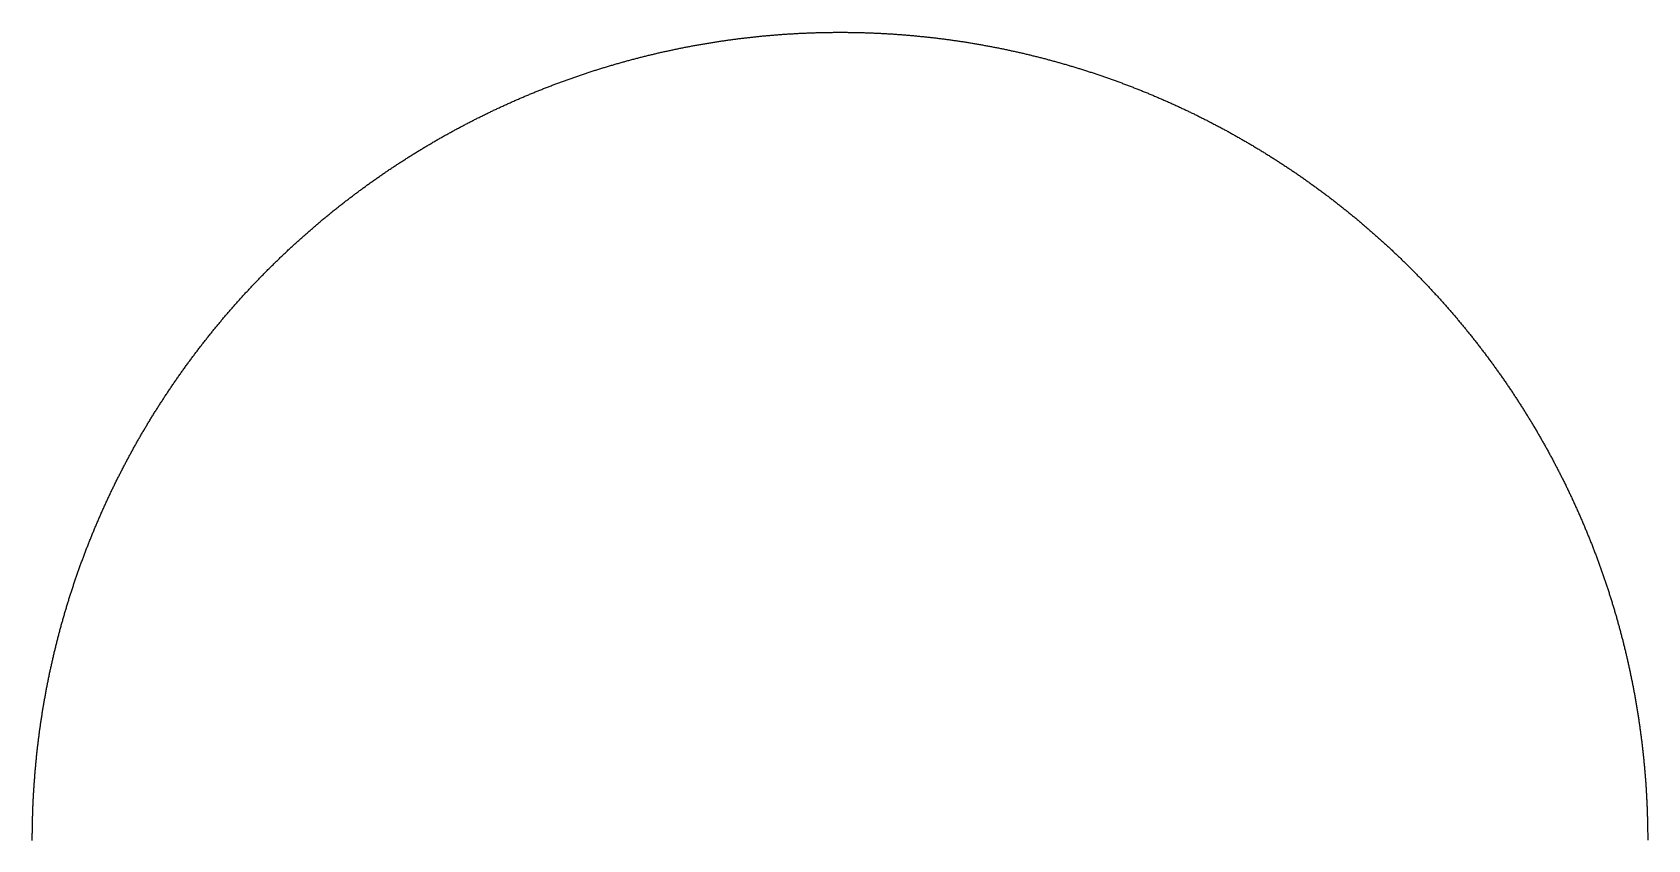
# Model space of a CAD drawing. Extents: x -750 to 0, y -200 to 200.
# Drawn here: x -692 to -612, y -112.4 to -72.4 of the extents above; entities that cross this region are included whole.
import ezdxf

# ---------------------------------------------------------------- set-up
doc = ezdxf.new("R2010")
doc.units = 0
doc.layers.get('0').update_dxf_attribs({"linetype": 'continuous'})

# ---------------------------------------------------------------- blocks, each defined once
blk = doc.blocks.new('FUSION_CS001')
at = {"color": 0}
blk.add_lwpolyline([(-692, -112.396), (-692, -112.346), (-692, -112.296), (-692, -112.246), (-692, -112.196), (-692, -112.146), (-691.999, -112.096), (-691.999, -112.046), (-691.998, -111.996), (-691.998, -111.946), (-691.997, -111.896), (-691.997, -111.846), (-691.996, -111.796), (-691.995, -111.746), (-691.995, -111.696), (-691.994, -111.646), (-691.993, -111.596), (-691.992, -111.546), (-691.991, -111.496), (-691.99, -111.446), (-691.989, -111.396), (-691.987, -111.346), (-691.986, -111.297), (-691.985, -111.247), (-691.983, -111.197), (-691.982, -111.147), (-691.98, -111.097), (-691.979, -111.047), (-691.977, -110.997), (-691.975, -110.947), (-691.974, -110.897), (-691.972, -110.847), (-691.97, -110.797), (-691.968, -110.747), (-691.966, -110.697), (-691.964, -110.647), (-691.962, -110.597), (-691.959, -110.547), (-691.957, -110.497), (-691.955, -110.447), (-691.952, -110.397), (-691.95, -110.347), (-691.947, -110.297), (-691.945, -110.247), (-691.942, -110.197), (-691.939, -110.148), (-691.937, -110.098), (-691.934, -110.048), (-691.931, -109.998), (-691.928, -109.948), (-691.925, -109.898), (-691.922, -109.848), (-691.919, -109.798), (-691.915, -109.748), (-691.912, -109.698), (-691.909, -109.648), (-691.905, -109.599), (-691.902, -109.549), (-691.898, -109.499), (-691.895, -109.449), (-691.891, -109.399), (-691.887, -109.349), (-691.883, -109.299), (-691.88, -109.25), (-691.876, -109.2), (-691.872, -109.15), (-691.868, -109.1), (-691.864, -109.05), (-691.859, -109), (-691.855, -108.95), (-691.851, -108.901), (-691.847, -108.851), (-691.842, -108.801), (-691.838, -108.751), (-691.833, -108.701), (-691.829, -108.652), (-691.824, -108.602), (-691.819, -108.552), (-691.814, -108.502), (-691.81, -108.453), (-691.805, -108.403), (-691.8, -108.353), (-691.795, -108.303), (-691.79, -108.254), (-691.785, -108.204), (-691.779, -108.154), (-691.774, -108.104), (-691.769, -108.055), (-691.763, -108.005), (-691.758, -107.955), (-691.752, -107.906), (-691.747, -107.856), (-691.741, -107.806), (-691.735, -107.757), (-691.73, -107.707), (-691.724, -107.657), (-691.718, -107.608), (-691.712, -107.558), (-691.706, -107.508), (-691.7, -107.459), (-691.694, -107.409), (-691.687, -107.359), (-691.681, -107.31), (-691.675, -107.26), (-691.668, -107.211), (-691.662, -107.161), (-691.655, -107.111), (-691.649, -107.062), (-691.642, -107.012), (-691.636, -106.963), (-691.629, -106.913), (-691.622, -106.864), (-691.615, -106.814), (-691.608, -106.765), (-691.601, -106.715), (-691.594, -106.666), (-691.587, -106.616), (-691.58, -106.567), (-691.572, -106.517), (-691.565, -106.468), (-691.558, -106.418), (-691.55, -106.369), (-691.543, -106.319), (-691.535, -106.27), (-691.528, -106.221), (-691.52, -106.171), (-691.512, -106.122), (-691.504, -106.072), (-691.496, -106.023), (-691.488, -105.974), (-691.48, -105.924), (-691.472, -105.875), (-691.464, -105.826), (-691.456, -105.776), (-691.448, -105.727), (-691.44, -105.678), (-691.431, -105.628), (-691.423, -105.579), (-691.414, -105.53), (-691.406, -105.481), (-691.397, -105.431), (-691.388, -105.382), (-691.38, -105.333), (-691.371, -105.284), (-691.362, -105.234), (-691.353, -105.185), (-691.344, -105.136), (-691.335, -105.087), (-691.326, -105.038), (-691.317, -104.989), (-691.307, -104.939), (-691.298, -104.89), (-691.289, -104.841), (-691.279, -104.792), (-691.27, -104.743), (-691.26, -104.694), (-691.251, -104.645), (-691.241, -104.596), (-691.231, -104.547), (-691.222, -104.498), (-691.212, -104.449), (-691.202, -104.4), (-691.192, -104.351), (-691.182, -104.302), (-691.172, -104.253), (-691.162, -104.204), (-691.151, -104.155), (-691.141, -104.106), (-691.131, -104.057), (-691.12, -104.008), (-691.11, -103.959), (-691.099, -103.91), (-691.089, -103.861), (-691.078, -103.813), (-691.067, -103.764), (-691.057, -103.715), (-691.046, -103.666), (-691.035, -103.617), (-691.024, -103.569), (-691.013, -103.52), (-691.002, -103.471), (-690.991, -103.422), (-690.98, -103.374), (-690.968, -103.325), (-690.957, -103.276), (-690.946, -103.227), (-690.934, -103.179), (-690.923, -103.13), (-690.911, -103.081), (-690.9, -103.033), (-690.888, -102.984), (-690.876, -102.936), (-690.864, -102.887), (-690.853, -102.838), (-690.841, -102.79), (-690.829, -102.741), (-690.817, -102.693), (-690.804, -102.644), (-690.792, -102.596), (-690.78, -102.547), (-690.768, -102.499), (-690.755, -102.45), (-690.743, -102.402), (-690.731, -102.354), (-690.718, -102.305), (-690.705, -102.257), (-690.693, -102.208), (-690.68, -102.16), (-690.667, -102.112), (-690.655, -102.063), (-690.642, -102.015), (-690.629, -101.967), (-690.616, -101.918), (-690.603, -101.87), (-690.589, -101.822), (-690.576, -101.774), (-690.563, -101.725), (-690.55, -101.677), (-690.536, -101.629), (-690.523, -101.581), (-690.509, -101.533), (-690.496, -101.485), (-690.482, -101.437), (-690.469, -101.388), (-690.455, -101.34), (-690.441, -101.292), (-690.427, -101.244), (-690.413, -101.196), (-690.399, -101.148), (-690.385, -101.1), (-690.371, -101.052), (-690.357, -101.004), (-690.343, -100.956), (-690.329, -100.908), (-690.314, -100.861), (-690.3, -100.813), (-690.285, -100.765), (-690.271, -100.717), (-690.256, -100.669), (-690.242, -100.621), (-690.227, -100.574), (-690.212, -100.526), (-690.197, -100.478), (-690.183, -100.43), (-690.168, -100.383), (-690.153, -100.335), (-690.138, -100.287), (-690.122, -100.24), (-690.107, -100.192), (-690.092, -100.144), (-690.077, -100.097), (-690.061, -100.049), (-690.046, -100.001), (-690.031, -99.954), (-690.015, -99.906), (-689.999, -99.859), (-689.984, -99.811), (-689.968, -99.764), (-689.952, -99.717), (-689.936, -99.669), (-689.921, -99.622), (-689.905, -99.574), (-689.889, -99.527), (-689.873, -99.48), (-689.856, -99.432), (-689.84, -99.385), (-689.824, -99.338), (-689.808, -99.29), (-689.791, -99.243), (-689.775, -99.196), (-689.759, -99.149), (-689.742, -99.101), (-689.725, -99.054), (-689.709, -99.007), (-689.692, -98.96), (-689.675, -98.913), (-689.658, -98.866), (-689.642, -98.819), (-689.625, -98.772), (-689.608, -98.725), (-689.591, -98.678), (-689.573, -98.631), (-689.556, -98.584), (-689.539, -98.537), (-689.522, -98.49), (-689.504, -98.443), (-689.487, -98.396), (-689.469, -98.349), (-689.452, -98.303), (-689.434, -98.256), (-689.417, -98.209), (-689.399, -98.162), (-689.381, -98.115), (-689.363, -98.069), (-689.346, -98.022), (-689.328, -97.975), (-689.31, -97.929), (-689.292, -97.882), (-689.273, -97.835), (-689.255, -97.789), (-689.237, -97.742), (-689.219, -97.696), (-689.2, -97.649), (-689.182, -97.603), (-689.164, -97.556), (-689.145, -97.51), (-689.126, -97.463), (-689.108, -97.417), (-689.089, -97.371), (-689.07, -97.324), (-689.052, -97.278), (-689.033, -97.232), (-689.014, -97.185), (-688.995, -97.139), (-688.976, -97.093), (-688.957, -97.047), (-688.937, -97.001), (-688.918, -96.954), (-688.899, -96.908), (-688.88, -96.862), (-688.86, -96.816), (-688.841, -96.77), (-688.821, -96.724), (-688.802, -96.678), (-688.782, -96.632), (-688.762, -96.586), (-688.743, -96.54), (-688.723, -96.494), (-688.703, -96.448), (-688.683, -96.402), (-688.663, -96.357), (-688.643, -96.311), (-688.623, -96.265), (-688.603, -96.219), (-688.583, -96.173), (-688.562, -96.128), (-688.542, -96.082), (-688.522, -96.036), (-688.501, -95.991), (-688.481, -95.945), (-688.46, -95.9), (-688.44, -95.854), (-688.419, -95.808), (-688.398, -95.763), (-688.378, -95.717), (-688.357, -95.672), (-688.336, -95.627), (-688.315, -95.581), (-688.294, -95.536), (-688.273, -95.49), (-688.252, -95.445), (-688.231, -95.4), (-688.21, -95.354), (-688.188, -95.309), (-688.167, -95.264), (-688.146, -95.219), (-688.124, -95.174), (-688.103, -95.129), (-688.081, -95.083), (-688.059, -95.038), (-688.038, -94.993), (-688.016, -94.948), (-687.994, -94.903), (-687.972, -94.858), (-687.95, -94.813), (-687.929, -94.768), (-687.907, -94.723), (-687.884, -94.679), (-687.862, -94.634), (-687.84, -94.589), (-687.818, -94.544), (-687.796, -94.499), (-687.773, -94.455), (-687.751, -94.41), (-687.728, -94.365), (-687.706, -94.321), (-687.683, -94.276), (-687.661, -94.231), (-687.638, -94.187), (-687.615, -94.142), (-687.593, -94.098), (-687.57, -94.053), (-687.547, -94.009), (-687.524, -93.964), (-687.501, -93.92), (-687.478, -93.876), (-687.455, -93.831), (-687.432, -93.787), (-687.408, -93.743), (-687.385, -93.699), (-687.362, -93.654), (-687.338, -93.61), (-687.315, -93.566), (-687.291, -93.522), (-687.268, -93.478), (-687.244, -93.434), (-687.22, -93.39), (-687.197, -93.346), (-687.173, -93.302), (-687.149, -93.258), (-687.125, -93.214), (-687.101, -93.17), (-687.077, -93.126), (-687.053, -93.082), (-687.029, -93.038), (-687.005, -92.995), (-686.981, -92.951), (-686.956, -92.907), (-686.932, -92.864), (-686.908, -92.82), (-686.883, -92.776), (-686.859, -92.733), (-686.834, -92.689), (-686.81, -92.646), (-686.785, -92.602), (-686.76, -92.559), (-686.735, -92.515), (-686.711, -92.472), (-686.686, -92.428), (-686.661, -92.385), (-686.636, -92.342), (-686.611, -92.298), (-686.586, -92.255), (-686.561, -92.212), (-686.535, -92.169), (-686.51, -92.126), (-686.485, -92.083), (-686.459, -92.039), (-686.434, -91.996), (-686.409, -91.953), (-686.383, -91.91), (-686.357, -91.867), (-686.332, -91.824), (-686.306, -91.782), (-686.28, -91.739), (-686.255, -91.696), (-686.229, -91.653), (-686.203, -91.61), (-686.177, -91.568), (-686.151, -91.525), (-686.125, -91.482), (-686.099, -91.44), (-686.073, -91.397), (-686.046, -91.354), (-686.02, -91.312), (-685.994, -91.269), (-685.967, -91.227), (-685.941, -91.184), (-685.914, -91.142), (-685.888, -91.1), (-685.861, -91.057), (-685.835, -91.015), (-685.808, -90.973), (-685.781, -90.93), (-685.754, -90.888), (-685.728, -90.846), (-685.701, -90.804), (-685.674, -90.762), (-685.647, -90.72), (-685.62, -90.678), (-685.593, -90.636), (-685.565, -90.594), (-685.538, -90.552), (-685.511, -90.51), (-685.484, -90.468), (-685.456, -90.426), (-685.429, -90.384), (-685.401, -90.343), (-685.374, -90.301), (-685.346, -90.259), (-685.318, -90.217), (-685.291, -90.176), (-685.263, -90.134), (-685.235, -90.093), (-685.207, -90.051), (-685.179, -90.01), (-685.152, -89.968), (-685.124, -89.927), (-685.095, -89.885), (-685.067, -89.844), (-685.039, -89.803), (-685.011, -89.761), (-684.983, -89.72), (-684.954, -89.679), (-684.926, -89.638), (-684.898, -89.597), (-684.869, -89.556), (-684.841, -89.515), (-684.812, -89.473), (-684.783, -89.432), (-684.755, -89.392), (-684.726, -89.351), (-684.697, -89.31), (-684.668, -89.269), (-684.64, -89.228), (-684.611, -89.187), (-684.582, -89.147), (-684.553, -89.106), (-684.524, -89.065), (-684.494, -89.024), (-684.465, -88.984), (-684.436, -88.943), (-684.407, -88.903), (-684.377, -88.862), (-684.348, -88.822), (-684.319, -88.781), (-684.289, -88.741), (-684.26, -88.701), (-684.23, -88.66), (-684.2, -88.62), (-684.171, -88.58), (-684.141, -88.54), (-684.111, -88.5), (-684.081, -88.459), (-684.051, -88.419), (-684.021, -88.379), (-683.991, -88.339), (-683.961, -88.299), (-683.931, -88.259), (-683.901, -88.22), (-683.871, -88.18), (-683.841, -88.14), (-683.81, -88.1), (-683.78, -88.06), (-683.75, -88.021), (-683.719, -87.981), (-683.689, -87.941), (-683.658, -87.902), (-683.628, -87.862), (-683.597, -87.823), (-683.566, -87.783), (-683.536, -87.744), (-683.505, -87.704), (-683.474, -87.665), (-683.443, -87.626), (-683.412, -87.586), (-683.381, -87.547), (-683.35, -87.508), (-683.319, -87.469), (-683.288, -87.43), (-683.257, -87.391), (-683.226, -87.351), (-683.194, -87.312), (-683.163, -87.273), (-683.132, -87.235), (-683.1, -87.196), (-683.069, -87.157), (-683.037, -87.118), (-683.006, -87.079), (-682.974, -87.04), (-682.942, -87.002), (-682.911, -86.963), (-682.879, -86.924), (-682.847, -86.886), (-682.815, -86.847), (-682.783, -86.809), (-682.751, -86.77), (-682.719, -86.732), (-682.687, -86.694), (-682.655, -86.655), (-682.623, -86.617), (-682.591, -86.579), (-682.559, -86.541), (-682.526, -86.502), (-682.494, -86.464), (-682.462, -86.426), (-682.429, -86.388), (-682.397, -86.35), (-682.364, -86.312), (-682.332, -86.274), (-682.299, -86.236), (-682.266, -86.198), (-682.234, -86.161), (-682.201, -86.123), (-682.168, -86.085), (-682.135, -86.047), (-682.102, -86.01), (-682.069, -85.972), (-682.036, -85.935), (-682.003, -85.897), (-681.97, -85.86), (-681.937, -85.822), (-681.904, -85.785), (-681.871, -85.747), (-681.837, -85.71), (-681.804, -85.673), (-681.771, -85.635), (-681.737, -85.598), (-681.704, -85.561), (-681.67, -85.524), (-681.637, -85.487), (-681.603, -85.45), (-681.57, -85.413), (-681.536, -85.376), (-681.502, -85.339), (-681.468, -85.302), (-681.434, -85.265), (-681.401, -85.229), (-681.367, -85.192), (-681.333, -85.155), (-681.299, -85.119), (-681.265, -85.082), (-681.23, -85.045), (-681.196, -85.009), (-681.162, -84.972), (-681.128, -84.936), (-681.094, -84.9), (-681.059, -84.863), (-681.025, -84.827), (-680.99, -84.791), (-680.956, -84.755), (-680.921, -84.718), (-680.887, -84.682), (-680.852, -84.646), (-680.818, -84.61), (-680.783, -84.574), (-680.748, -84.538), (-680.713, -84.502), (-680.679, -84.466), (-680.644, -84.431), (-680.609, -84.395), (-680.574, -84.359), (-680.539, -84.323), (-680.504, -84.288), (-680.469, -84.252), (-680.433, -84.216), (-680.398, -84.181), (-680.363, -84.145), (-680.328, -84.11), (-680.292, -84.075), (-680.257, -84.039), (-680.222, -84.004), (-680.186, -83.969), (-680.151, -83.934), (-680.115, -83.898), (-680.08, -83.863), (-680.044, -83.828), (-680.008, -83.793), (-679.973, -83.758), (-679.937, -83.723), (-679.901, -83.688), (-679.865, -83.653), (-679.829, -83.619), (-679.793, -83.584), (-679.757, -83.549), (-679.721, -83.515), (-679.685, -83.48), (-679.649, -83.445), (-679.613, -83.411), (-679.577, -83.376), (-679.541, -83.342), (-679.504, -83.307), (-679.468, -83.273), (-679.432, -83.239), (-679.395, -83.204), (-679.359, -83.17), (-679.322, -83.136), (-679.286, -83.102), (-679.249, -83.068), (-679.212, -83.034), (-679.176, -83), (-679.139, -82.966), (-679.102, -82.932), (-679.066, -82.898), (-679.029, -82.864), (-678.992, -82.831), (-678.955, -82.797), (-678.918, -82.763), (-678.881, -82.73), (-678.844, -82.696), (-678.807, -82.662), (-678.77, -82.629), (-678.732, -82.596), (-678.695, -82.562), (-678.658, -82.529), (-678.621, -82.495), (-678.583, -82.462), (-678.546, -82.429), (-678.509, -82.396), (-678.471, -82.363), (-678.434, -82.33), (-678.396, -82.297), (-678.358, -82.264), (-678.321, -82.231), (-678.283, -82.198), (-678.245, -82.165), (-678.208, -82.132), (-678.17, -82.1), (-678.132, -82.067), (-678.094, -82.034), (-678.056, -82.002), (-678.018, -81.969), (-677.98, -81.937), (-677.942, -81.904), (-677.904, -81.872), (-677.866, -81.839), (-677.828, -81.807), (-677.79, -81.775), (-677.751, -81.743), (-677.713, -81.71), (-677.675, -81.678), (-677.637, -81.646), (-677.598, -81.614), (-677.56, -81.582), (-677.521, -81.55), (-677.483, -81.518), (-677.444, -81.487), (-677.406, -81.455), (-677.367, -81.423), (-677.328, -81.391), (-677.289, -81.36), (-677.251, -81.328), (-677.212, -81.297), (-677.173, -81.265), (-677.134, -81.234), (-677.095, -81.202), (-677.056, -81.171), (-677.017, -81.14), (-676.978, -81.108), (-676.939, -81.077), (-676.9, -81.046), (-676.861, -81.015), (-676.822, -80.984), (-676.783, -80.953), (-676.743, -80.922), (-676.704, -80.891), (-676.665, -80.86), (-676.625, -80.829), (-676.586, -80.799), (-676.546, -80.768), (-676.507, -80.737), (-676.467, -80.707), (-676.428, -80.676), (-676.388, -80.646), (-676.349, -80.615), (-676.309, -80.585), (-676.269, -80.554), (-676.229, -80.524), (-676.19, -80.494), (-676.15, -80.464), (-676.11, -80.433), (-676.07, -80.403), (-676.03, -80.373), (-675.99, -80.343), (-675.95, -80.313), (-675.91, -80.283), (-675.87, -80.254), (-675.83, -80.224), (-675.789, -80.194), (-675.749, -80.164), (-675.709, -80.135), (-675.669, -80.105), (-675.628, -80.075), (-675.588, -80.046), (-675.548, -80.016), (-675.507, -79.987), (-675.467, -79.958), (-675.426, -79.928), (-675.386, -79.899), (-675.345, -79.87), (-675.304, -79.841), (-675.264, -79.812), (-675.223, -79.783), (-675.182, -79.754), (-675.142, -79.725), (-675.101, -79.696), (-675.06, -79.667), (-675.019, -79.638), (-674.978, -79.609), (-674.937, -79.581), (-674.896, -79.552), (-674.855, -79.523), (-674.814, -79.495), (-674.773, -79.466), (-674.732, -79.438), (-674.691, -79.41), (-674.65, -79.381), (-674.608, -79.353), (-674.567, -79.325), (-674.526, -79.296), (-674.484, -79.268), (-674.443, -79.24), (-674.402, -79.212), (-674.36, -79.184), (-674.319, -79.156), (-674.277, -79.128), (-674.236, -79.101), (-674.194, -79.073), (-674.153, -79.045), (-674.111, -79.017), (-674.069, -78.99), (-674.027, -78.962), (-673.986, -78.935), (-673.944, -78.907), (-673.902, -78.88), (-673.86, -78.853), (-673.818, -78.825), (-673.776, -78.798), (-673.734, -78.771), (-673.692, -78.744), (-673.65, -78.717), (-673.608, -78.69), (-673.566, -78.663), (-673.524, -78.636), (-673.482, -78.609), (-673.44, -78.582), (-673.398, -78.555), (-673.355, -78.528), (-673.313, -78.502), (-673.271, -78.475), (-673.228, -78.449), (-673.186, -78.422), (-673.144, -78.396), (-673.101, -78.369), (-673.059, -78.343), (-673.016, -78.317), (-672.974, -78.29), (-672.931, -78.264), (-672.888, -78.238), (-672.846, -78.212), (-672.803, -78.186), (-672.76, -78.16), (-672.717, -78.134), (-672.675, -78.108), (-672.632, -78.082), (-672.589, -78.057), (-672.546, -78.031), (-672.503, -78.005), (-672.46, -77.98), (-672.417, -77.954), (-672.374, -77.929), (-672.331, -77.903), (-672.288, -77.878), (-672.245, -77.852), (-672.202, -77.827), (-672.159, -77.802), (-672.116, -77.777), (-672.072, -77.752), (-672.029, -77.727), (-671.986, -77.702), (-671.942, -77.677), (-671.899, -77.652), (-671.856, -77.627), (-671.812, -77.602), (-671.769, -77.577), (-671.725, -77.553), (-671.682, -77.528), (-671.638, -77.503), (-671.595, -77.479), (-671.551, -77.454), (-671.507, -77.43), (-671.464, -77.406), (-671.42, -77.381), (-671.376, -77.357), (-671.333, -77.333), (-671.289, -77.309), (-671.245, -77.285), (-671.201, -77.261), (-671.157, -77.237), (-671.113, -77.213), (-671.069, -77.189), (-671.025, -77.165), (-670.981, -77.141), (-670.937, -77.118), (-670.893, -77.094), (-670.849, -77.07), (-670.805, -77.047), (-670.761, -77.023), (-670.717, -77), (-670.673, -76.977), (-670.628, -76.953), (-670.584, -76.93), (-670.54, -76.907), (-670.496, -76.884), (-670.451, -76.861), (-670.407, -76.838), (-670.362, -76.815), (-670.318, -76.792), (-670.274, -76.769), (-670.229, -76.746), (-670.184, -76.723), (-670.14, -76.701), (-670.095, -76.678), (-670.051, -76.655), (-670.006, -76.633), (-669.961, -76.61), (-669.917, -76.588), (-669.872, -76.565), (-669.827, -76.543), (-669.783, -76.521), (-669.738, -76.499), (-669.693, -76.477), (-669.648, -76.454), (-669.603, -76.432), (-669.558, -76.41), (-669.513, -76.389), (-669.468, -76.367), (-669.423, -76.345), (-669.378, -76.323), (-669.333, -76.301), (-669.288, -76.28), (-669.243, -76.258), (-669.198, -76.237), (-669.153, -76.215), (-669.108, -76.194), (-669.062, -76.172), (-669.017, -76.151), (-668.972, -76.13), (-668.927, -76.109), (-668.881, -76.088), (-668.836, -76.067), (-668.791, -76.045), (-668.745, -76.025), (-668.7, -76.004), (-668.654, -75.983), (-668.609, -75.962), (-668.563, -75.941), (-668.518, -75.921), (-668.472, -75.9), (-668.427, -75.879), (-668.381, -75.859), (-668.336, -75.838), (-668.29, -75.818), (-668.244, -75.798), (-668.198, -75.777), (-668.153, -75.757), (-668.107, -75.737), (-668.061, -75.717), (-668.015, -75.697), (-667.97, -75.677), (-667.924, -75.657), (-667.878, -75.637), (-667.832, -75.617), (-667.786, -75.598), (-667.74, -75.578), (-667.694, -75.558), (-667.648, -75.539), (-667.602, -75.519), (-667.556, -75.5), (-667.51, -75.48), (-667.464, -75.461), (-667.418, -75.442), (-667.372, -75.422), (-667.325, -75.403), (-667.279, -75.384), (-667.233, -75.365), (-667.187, -75.346), (-667.14, -75.327), (-667.094, -75.308), (-667.048, -75.289), (-667.001, -75.27), (-666.955, -75.252), (-666.909, -75.233), (-666.862, -75.214), (-666.816, -75.196), (-666.769, -75.177), (-666.723, -75.159), (-666.676, -75.141), (-666.63, -75.122), (-666.583, -75.104), (-666.537, -75.086), (-666.49, -75.068), (-666.444, -75.05), (-666.397, -75.032), (-666.35, -75.014), (-666.304, -74.996), (-666.257, -74.978), (-666.21, -74.96), (-666.163, -74.942), (-666.117, -74.925), (-666.07, -74.907), (-666.023, -74.889), (-665.976, -74.872), (-665.929, -74.855), (-665.882, -74.837), (-665.836, -74.82), (-665.789, -74.803), (-665.742, -74.785), (-665.695, -74.768), (-665.648, -74.751), (-665.601, -74.734), (-665.554, -74.717), (-665.507, -74.7), (-665.46, -74.683), (-665.412, -74.667), (-665.365, -74.65), (-665.318, -74.633), (-665.271, -74.616), (-665.224, -74.6), (-665.177, -74.583), (-665.129, -74.567), (-665.082, -74.551), (-665.035, -74.534), (-664.988, -74.518), (-664.94, -74.502), (-664.893, -74.486), (-664.846, -74.47), (-664.798, -74.454), (-664.751, -74.438), (-664.704, -74.422), (-664.656, -74.406), (-664.609, -74.39), (-664.561, -74.374), (-664.514, -74.359), (-664.466, -74.343), (-664.419, -74.327), (-664.371, -74.312), (-664.324, -74.297), (-664.276, -74.281), (-664.229, -74.266), (-664.181, -74.251), (-664.133, -74.235), (-664.086, -74.22), (-664.038, -74.205), (-663.99, -74.19), (-663.943, -74.175), (-663.895, -74.16), (-663.847, -74.145), (-663.799, -74.131), (-663.752, -74.116), (-663.704, -74.101), (-663.656, -74.087), (-663.608, -74.072), (-663.56, -74.058), (-663.512, -74.043), (-663.464, -74.029), (-663.417, -74.015), (-663.369, -74), (-663.321, -73.986), (-663.273, -73.972), (-663.225, -73.958), (-663.177, -73.944), (-663.129, -73.93), (-663.081, -73.916), (-663.033, -73.902), (-662.985, -73.889), (-662.936, -73.875), (-662.888, -73.861), (-662.84, -73.848), (-662.792, -73.834), (-662.744, -73.821), (-662.696, -73.807), (-662.648, -73.794), (-662.599, -73.781), (-662.551, -73.767), (-662.503, -73.754), (-662.455, -73.741), (-662.406, -73.728), (-662.358, -73.715), (-662.31, -73.702), (-662.261, -73.689), (-662.213, -73.677), (-662.165, -73.664), (-662.116, -73.651), (-662.068, -73.639), (-662.02, -73.626), (-661.971, -73.614), (-661.923, -73.601), (-661.874, -73.589), (-661.826, -73.576), (-661.777, -73.564), (-661.729, -73.552), (-661.68, -73.54), (-661.632, -73.528), (-661.583, -73.516), (-661.535, -73.504), (-661.486, -73.492), (-661.438, -73.48), (-661.389, -73.468), (-661.34, -73.457), (-661.292, -73.445), (-661.243, -73.433), (-661.195, -73.422), (-661.146, -73.41), (-661.097, -73.399), (-661.048, -73.388), (-661, -73.376), (-660.951, -73.365), (-660.902, -73.354), (-660.854, -73.343), (-660.805, -73.332), (-660.756, -73.321), (-660.707, -73.31), (-660.658, -73.299), (-660.61, -73.288), (-660.561, -73.278), (-660.512, -73.267), (-660.463, -73.256), (-660.414, -73.246), (-660.365, -73.235), (-660.316, -73.225), (-660.267, -73.215), (-660.219, -73.204), (-660.17, -73.194), (-660.121, -73.184), (-660.072, -73.174), (-660.023, -73.164), (-659.974, -73.154), (-659.925, -73.144), (-659.876, -73.134), (-659.827, -73.124), (-659.778, -73.114), (-659.729, -73.105), (-659.679, -73.095), (-659.63, -73.085), (-659.581, -73.076), (-659.532, -73.066), (-659.483, -73.057), (-659.434, -73.048), (-659.385, -73.038), (-659.336, -73.029), (-659.287, -73.02), (-659.237, -73.011), (-659.188, -73.002), (-659.139, -72.993), (-659.09, -72.984), (-659.041, -72.975), (-658.991, -72.967), (-658.942, -72.958), (-658.893, -72.949), (-658.844, -72.941), (-658.794, -72.932), (-658.745, -72.924), (-658.696, -72.915), (-658.646, -72.907), (-658.597, -72.899), (-658.548, -72.89), (-658.499, -72.882), (-658.449, -72.874), (-658.4, -72.866), (-658.35, -72.858), (-658.301, -72.85), (-658.252, -72.842), (-658.202, -72.835), (-658.153, -72.827), (-658.104, -72.819), (-658.054, -72.812), (-658.005, -72.804), (-657.955, -72.797), (-657.906, -72.789), (-657.856, -72.782), (-657.807, -72.775), (-657.757, -72.767), (-657.708, -72.76), (-657.658, -72.753), (-657.609, -72.746), (-657.559, -72.739), (-657.51, -72.732), (-657.46, -72.725), (-657.411, -72.718), (-657.361, -72.712), (-657.312, -72.705), (-657.262, -72.698), (-657.213, -72.692), (-657.163, -72.685), (-657.113, -72.679), (-657.064, -72.673), (-657.014, -72.666), (-656.965, -72.66), (-656.915, -72.654), (-656.865, -72.648), (-656.816, -72.642), (-656.766, -72.636), (-656.716, -72.63), (-656.667, -72.624), (-656.617, -72.618), (-656.567, -72.612), (-656.518, -72.607), (-656.468, -72.601), (-656.418, -72.596), (-656.369, -72.59), (-656.319, -72.585), (-656.269, -72.579), (-656.22, -72.574), (-656.17, -72.569), (-656.12, -72.564), (-656.07, -72.558), (-656.021, -72.553), (-655.971, -72.548), (-655.921, -72.543), (-655.871, -72.539), (-655.822, -72.534), (-655.772, -72.529), (-655.722, -72.524), (-655.672, -72.52), (-655.623, -72.515), (-655.573, -72.511), (-655.523, -72.506), (-655.473, -72.502), (-655.423, -72.498), (-655.373, -72.493), (-655.324, -72.489), (-655.274, -72.485), (-655.224, -72.481), (-655.174, -72.477), (-655.124, -72.473), (-655.074, -72.469), (-655.025, -72.465), (-654.975, -72.462), (-654.925, -72.458), (-654.875, -72.454), (-654.825, -72.451), (-654.775, -72.447), (-654.725, -72.444), (-654.675, -72.44), (-654.626, -72.437), (-654.576, -72.434), (-654.526, -72.431), (-654.476, -72.428), (-654.426, -72.424), (-654.376, -72.421), (-654.326, -72.419), (-654.276, -72.416), (-654.226, -72.413), (-654.176, -72.41), (-654.126, -72.407), (-654.077, -72.405), (-654.027, -72.402), (-653.977, -72.4), (-653.927, -72.397), (-653.877, -72.395), (-653.827, -72.393), (-653.777, -72.39), (-653.727, -72.388), (-653.677, -72.386), (-653.627, -72.384), (-653.577, -72.382), (-653.527, -72.38), (-653.477, -72.378), (-653.427, -72.376), (-653.377, -72.375), (-653.327, -72.373), (-653.277, -72.371), (-653.227, -72.37), (-653.177, -72.368), (-653.127, -72.367), (-653.077, -72.365), (-653.027, -72.364), (-652.977, -72.363), (-652.927, -72.362), (-652.877, -72.36), (-652.827, -72.359), (-652.777, -72.358), (-652.727, -72.357), (-652.677, -72.357), (-652.627, -72.356), (-652.577, -72.355), (-652.527, -72.354), (-652.477, -72.354), (-652.427, -72.353), (-652.377, -72.353), (-652.327, -72.352), (-652.277, -72.352), (-652.227, -72.351), (-652.177, -72.351), (-652.127, -72.351), (-652.077, -72.351), (-652.027, -72.351), (-652, -72.351), (-651.95, -72.351), (-651.9, -72.351), (-651.85, -72.351), (-651.8, -72.351), (-651.75, -72.352), (-651.7, -72.352), (-651.65, -72.352), (-651.6, -72.353), (-651.55, -72.353), (-651.5, -72.354), (-651.45, -72.355), (-651.4, -72.355), (-651.35, -72.356), (-651.3, -72.357), (-651.25, -72.358), (-651.2, -72.359), (-651.15, -72.36), (-651.1, -72.361), (-651.05, -72.362), (-651, -72.363), (-650.95, -72.365), (-650.9, -72.366), (-650.85, -72.367), (-650.8, -72.369), (-650.75, -72.37), (-650.7, -72.372), (-650.65, -72.374), (-650.6, -72.375), (-650.55, -72.377), (-650.5, -72.379), (-650.45, -72.381), (-650.4, -72.383), (-650.351, -72.385), (-650.301, -72.387), (-650.251, -72.389), (-650.201, -72.391), (-650.151, -72.394), (-650.101, -72.396), (-650.051, -72.398), (-650.001, -72.401), (-649.951, -72.403), (-649.901, -72.406), (-649.851, -72.409), (-649.801, -72.411), (-649.751, -72.414), (-649.701, -72.417), (-649.651, -72.42), (-649.601, -72.423), (-649.552, -72.426), (-649.502, -72.429), (-649.452, -72.432), (-649.402, -72.435), (-649.352, -72.439), (-649.302, -72.442), (-649.252, -72.445), (-649.202, -72.449), (-649.152, -72.452), (-649.103, -72.456), (-649.053, -72.46), (-649.003, -72.463), (-648.953, -72.467), (-648.903, -72.471), (-648.853, -72.475), (-648.803, -72.479), (-648.754, -72.483), (-648.704, -72.487), (-648.654, -72.491), (-648.604, -72.495), (-648.554, -72.5), (-648.505, -72.504), (-648.455, -72.508), (-648.405, -72.513), (-648.355, -72.517), (-648.305, -72.522), (-648.256, -72.526), (-648.206, -72.531), (-648.156, -72.536), (-648.106, -72.541), (-648.056, -72.546), (-648.007, -72.551), (-647.957, -72.556), (-647.907, -72.561), (-647.857, -72.566), (-647.808, -72.571), (-647.758, -72.576), (-647.708, -72.582), (-647.659, -72.587), (-647.609, -72.593), (-647.559, -72.598), (-647.51, -72.604), (-647.46, -72.609), (-647.41, -72.615), (-647.361, -72.621), (-647.311, -72.627), (-647.261, -72.633), (-647.212, -72.638), (-647.162, -72.644), (-647.112, -72.651), (-647.063, -72.657), (-647.013, -72.663), (-646.963, -72.669), (-646.914, -72.676), (-646.864, -72.682), (-646.815, -72.688), (-646.765, -72.695), (-646.716, -72.701), (-646.666, -72.708), (-646.616, -72.715), (-646.567, -72.722), (-646.517, -72.728), (-646.468, -72.735), (-646.418, -72.742), (-646.369, -72.749), (-646.319, -72.756), (-646.27, -72.763), (-646.22, -72.771), (-646.171, -72.778), (-646.121, -72.785), (-646.072, -72.793), (-646.023, -72.8), (-645.973, -72.807), (-645.924, -72.815), (-645.874, -72.823), (-645.825, -72.83), (-645.775, -72.838), (-645.726, -72.846), (-645.677, -72.854), (-645.627, -72.862), (-645.578, -72.87), (-645.529, -72.878), (-645.479, -72.886), (-645.43, -72.894), (-645.381, -72.902), (-645.331, -72.911), (-645.282, -72.919), (-645.233, -72.927), (-645.183, -72.936), (-645.134, -72.944), (-645.085, -72.953), (-645.036, -72.962), (-644.987, -72.971), (-644.937, -72.979), (-644.888, -72.988), (-644.839, -72.997), (-644.79, -73.006), (-644.741, -73.015), (-644.691, -73.024), (-644.642, -73.033), (-644.593, -73.043), (-644.544, -73.052), (-644.495, -73.061), (-644.446, -73.071), (-644.397, -73.08), (-644.348, -73.09), (-644.298, -73.099), (-644.249, -73.109), (-644.2, -73.119), (-644.151, -73.128), (-644.102, -73.138), (-644.053, -73.148), (-644.004, -73.158), (-643.955, -73.168), (-643.906, -73.178), (-643.857, -73.188), (-643.808, -73.199), (-643.759, -73.209), (-643.711, -73.219), (-643.662, -73.23), (-643.613, -73.24), (-643.564, -73.251), (-643.515, -73.261), (-643.466, -73.272), (-643.417, -73.282), (-643.368, -73.293), (-643.32, -73.304), (-643.271, -73.315), (-643.222, -73.326), (-643.173, -73.337), (-643.125, -73.348), (-643.076, -73.359), (-643.027, -73.37), (-642.978, -73.381), (-642.93, -73.393), (-642.881, -73.404), (-642.832, -73.416), (-642.784, -73.427), (-642.735, -73.439), (-642.686, -73.45), (-642.638, -73.462), (-642.589, -73.474), (-642.541, -73.485), (-642.492, -73.497), (-642.443, -73.509), (-642.395, -73.521), (-642.346, -73.533), (-642.298, -73.545), (-642.249, -73.557), (-642.201, -73.57), (-642.152, -73.582), (-642.104, -73.594), (-642.055, -73.607), (-642.007, -73.619), (-641.959, -73.632), (-641.91, -73.644), (-641.862, -73.657), (-641.814, -73.67), (-641.765, -73.682), (-641.717, -73.695), (-641.669, -73.708), (-641.62, -73.721), (-641.572, -73.734), (-641.524, -73.747), (-641.475, -73.76), (-641.427, -73.773), (-641.379, -73.787), (-641.331, -73.8), (-641.283, -73.813), (-641.234, -73.827), (-641.186, -73.84), (-641.138, -73.854), (-641.09, -73.867), (-641.042, -73.881), (-640.994, -73.895), (-640.946, -73.909), (-640.898, -73.922), (-640.85, -73.936), (-640.802, -73.95), (-640.754, -73.964), (-640.706, -73.978), (-640.658, -73.993), (-640.61, -74.007), (-640.562, -74.021), (-640.514, -74.035), (-640.466, -74.05), (-640.418, -74.064), (-640.37, -74.079), (-640.323, -74.093), (-640.275, -74.108), (-640.227, -74.123), (-640.179, -74.137), (-640.131, -74.152), (-640.084, -74.167), (-640.036, -74.182), (-639.988, -74.197), (-639.941, -74.212), (-639.893, -74.227), (-639.845, -74.242), (-639.798, -74.257), (-639.75, -74.273), (-639.703, -74.288), (-639.655, -74.304), (-639.607, -74.319), (-639.56, -74.334), (-639.512, -74.35), (-639.465, -74.366), (-639.417, -74.381), (-639.37, -74.397), (-639.323, -74.413), (-639.275, -74.429), (-639.228, -74.445), (-639.18, -74.461), (-639.133, -74.477), (-639.086, -74.493), (-639.038, -74.509), (-638.991, -74.525), (-638.944, -74.542), (-638.897, -74.558), (-638.849, -74.574), (-638.802, -74.591), (-638.755, -74.607), (-638.708, -74.624), (-638.661, -74.641), (-638.613, -74.657), (-638.566, -74.674), (-638.519, -74.691), (-638.472, -74.708), (-638.425, -74.725), (-638.378, -74.742), (-638.331, -74.759), (-638.284, -74.776), (-638.237, -74.793), (-638.19, -74.81), (-638.143, -74.828), (-638.096, -74.845), (-638.05, -74.862), (-638.003, -74.88), (-637.956, -74.897), (-637.909, -74.915), (-637.862, -74.933), (-637.816, -74.95), (-637.769, -74.968), (-637.722, -74.986), (-637.675, -75.004), (-637.629, -75.022), (-637.582, -75.04), (-637.535, -75.058), (-637.489, -75.076), (-637.442, -75.094), (-637.396, -75.112), (-637.349, -75.131), (-637.303, -75.149), (-637.256, -75.167), (-637.21, -75.186), (-637.163, -75.204), (-637.117, -75.223), (-637.07, -75.241), (-637.024, -75.26), (-636.978, -75.279), (-636.931, -75.298), (-636.885, -75.317), (-636.839, -75.335), (-636.793, -75.354), (-636.746, -75.374), (-636.7, -75.393), (-636.654, -75.412), (-636.608, -75.431), (-636.562, -75.45), (-636.515, -75.47), (-636.469, -75.489), (-636.423, -75.508), (-636.377, -75.528), (-636.331, -75.547), (-636.285, -75.567), (-636.239, -75.587), (-636.193, -75.606), (-636.147, -75.626), (-636.102, -75.646), (-636.056, -75.666), (-636.01, -75.686), (-635.964, -75.706), (-635.918, -75.726), (-635.872, -75.746), (-635.827, -75.766), (-635.781, -75.787), (-635.735, -75.807), (-635.69, -75.827), (-635.644, -75.848), (-635.598, -75.868), (-635.553, -75.889), (-635.507, -75.909), (-635.462, -75.93), (-635.416, -75.951), (-635.371, -75.971), (-635.325, -75.992), (-635.28, -76.013), (-635.234, -76.034), (-635.189, -76.055), (-635.144, -76.076), (-635.098, -76.097), (-635.053, -76.118), (-635.008, -76.139), (-634.962, -76.161), (-634.917, -76.182), (-634.872, -76.203), (-634.827, -76.225), (-634.782, -76.246), (-634.737, -76.268), (-634.692, -76.29), (-634.646, -76.311), (-634.601, -76.333), (-634.556, -76.355), (-634.511, -76.377), (-634.466, -76.398), (-634.422, -76.42), (-634.377, -76.442), (-634.332, -76.464), (-634.287, -76.487), (-634.242, -76.509), (-634.197, -76.531), (-634.153, -76.553), (-634.108, -76.576), (-634.063, -76.598), (-634.018, -76.62), (-633.974, -76.643), (-633.929, -76.665), (-633.885, -76.688), (-633.84, -76.711), (-633.796, -76.733), (-633.751, -76.756), (-633.707, -76.779), (-633.662, -76.802), (-633.618, -76.825), (-633.573, -76.848), (-633.529, -76.871), (-633.485, -76.894), (-633.44, -76.917), (-633.396, -76.941), (-633.352, -76.964), (-633.308, -76.987), (-633.263, -77.011), (-633.219, -77.034), (-633.175, -77.058), (-633.131, -77.081), (-633.087, -77.105), (-633.043, -77.128), (-632.999, -77.152), (-632.955, -77.176), (-632.911, -77.2), (-632.867, -77.224), (-632.823, -77.248), (-632.779, -77.272), (-632.735, -77.296), (-632.692, -77.32), (-632.648, -77.344), (-632.604, -77.368), (-632.56, -77.392), (-632.517, -77.417), (-632.473, -77.441), (-632.429, -77.465), (-632.386, -77.49), (-632.342, -77.515), (-632.299, -77.539), (-632.255, -77.564), (-632.212, -77.588), (-632.168, -77.613), (-632.125, -77.638), (-632.081, -77.663), (-632.038, -77.688), (-631.995, -77.713), (-631.952, -77.738), (-631.908, -77.763), (-631.865, -77.788), (-631.822, -77.813), (-631.779, -77.839), (-631.736, -77.864), (-631.693, -77.889), (-631.649, -77.915), (-631.606, -77.94), (-631.563, -77.966), (-631.52, -77.991), (-631.478, -78.017), (-631.435, -78.042), (-631.392, -78.068), (-631.349, -78.094), (-631.306, -78.12), (-631.263, -78.146), (-631.221, -78.172), (-631.178, -78.198), (-631.135, -78.224), (-631.093, -78.25), (-631.05, -78.276), (-631.007, -78.302), (-630.965, -78.328), (-630.922, -78.355), (-630.88, -78.381), (-630.837, -78.408), (-630.795, -78.434), (-630.753, -78.461), (-630.71, -78.487), (-630.668, -78.514), (-630.626, -78.541), (-630.583, -78.567), (-630.541, -78.594), (-630.499, -78.621), (-630.457, -78.648), (-630.415, -78.675), (-630.373, -78.702), (-630.331, -78.729), (-630.289, -78.756), (-630.247, -78.783), (-630.205, -78.81), (-630.163, -78.838), (-630.121, -78.865), (-630.079, -78.892), (-630.037, -78.92), (-629.996, -78.947), (-629.954, -78.975), (-629.912, -79.002), (-629.87, -79.03), (-629.829, -79.058), (-629.787, -79.085), (-629.746, -79.113), (-629.704, -79.141), (-629.663, -79.169), (-629.621, -79.197), (-629.58, -79.225), (-629.538, -79.253), (-629.497, -79.281), (-629.456, -79.309), (-629.414, -79.337), (-629.373, -79.366), (-629.332, -79.394), (-629.291, -79.422), (-629.25, -79.451), (-629.208, -79.479), (-629.167, -79.508), (-629.126, -79.536), (-629.085, -79.565), (-629.044, -79.594), (-629.003, -79.622), (-628.963, -79.651), (-628.922, -79.68), (-628.881, -79.709), (-628.84, -79.738), (-628.799, -79.767), (-628.759, -79.796), (-628.718, -79.825), (-628.677, -79.854), (-628.637, -79.883), (-628.596, -79.912), (-628.556, -79.942), (-628.515, -79.971), (-628.475, -80), (-628.434, -80.03), (-628.394, -80.059), (-628.354, -80.089), (-628.313, -80.118), (-628.273, -80.148), (-628.233, -80.178), (-628.193, -80.207), (-628.152, -80.237), (-628.112, -80.267), (-628.072, -80.297), (-628.032, -80.327), (-627.992, -80.357), (-627.952, -80.387), (-627.912, -80.417), (-627.872, -80.447), (-627.832, -80.477), (-627.793, -80.507), (-627.753, -80.538), (-627.713, -80.568), (-627.673, -80.598), (-627.634, -80.629), (-627.594, -80.659), (-627.554, -80.69), (-627.515, -80.721), (-627.475, -80.751), (-627.436, -80.782), (-627.396, -80.813), (-627.357, -80.843), (-627.318, -80.874), (-627.278, -80.905), (-627.239, -80.936), (-627.2, -80.967), (-627.161, -80.998), (-627.121, -81.029), (-627.082, -81.06), (-627.043, -81.091), (-627.004, -81.123), (-626.965, -81.154), (-626.926, -81.185), (-626.887, -81.217), (-626.848, -81.248), (-626.809, -81.279), (-626.771, -81.311), (-626.732, -81.342), (-626.693, -81.374), (-626.654, -81.406), (-626.616, -81.437), (-626.577, -81.469), (-626.539, -81.501), (-626.5, -81.533), (-626.462, -81.565), (-626.423, -81.597), (-626.385, -81.629), (-626.346, -81.661), (-626.308, -81.693), (-626.27, -81.725), (-626.231, -81.757), (-626.193, -81.789), (-626.155, -81.822), (-626.117, -81.854), (-626.079, -81.886), (-626.041, -81.919), (-626.003, -81.951), (-625.965, -81.984), (-625.927, -82.016), (-625.889, -82.049), (-625.851, -82.082), (-625.813, -82.114), (-625.775, -82.147), (-625.738, -82.18), (-625.7, -82.213), (-625.662, -82.246), (-625.625, -82.279), (-625.587, -82.312), (-625.55, -82.345), (-625.512, -82.378), (-625.475, -82.411), (-625.437, -82.444), (-625.4, -82.477), (-625.363, -82.511), (-625.325, -82.544), (-625.288, -82.577), (-625.251, -82.611), (-625.214, -82.644), (-625.177, -82.678), (-625.14, -82.711), (-625.102, -82.745), (-625.065, -82.778), (-625.029, -82.812), (-624.992, -82.846), (-624.955, -82.88), (-624.918, -82.913), (-624.881, -82.947), (-624.844, -82.981), (-624.808, -83.015), (-624.771, -83.049), (-624.735, -83.083), (-624.698, -83.117), (-624.661, -83.152), (-624.625, -83.186), (-624.589, -83.22), (-624.552, -83.254), (-624.516, -83.289), (-624.479, -83.323), (-624.443, -83.357), (-624.407, -83.392), (-624.371, -83.426), (-624.335, -83.461), (-624.299, -83.496), (-624.263, -83.53), (-624.227, -83.565), (-624.191, -83.6), (-624.155, -83.634), (-624.119, -83.669), (-624.083, -83.704), (-624.047, -83.739), (-624.011, -83.774), (-623.976, -83.809), (-623.94, -83.844), (-623.904, -83.879), (-623.869, -83.914), (-623.833, -83.949), (-623.798, -83.985), (-623.762, -84.02), (-623.727, -84.055), (-623.692, -84.091), (-623.656, -84.126), (-623.621, -84.162), (-623.586, -84.197), (-623.551, -84.233), (-623.516, -84.268), (-623.481, -84.304), (-623.446, -84.339), (-623.411, -84.375), (-623.376, -84.411), (-623.341, -84.447), (-623.306, -84.483), (-623.271, -84.518), (-623.236, -84.554), (-623.202, -84.59), (-623.167, -84.626), (-623.132, -84.662), (-623.098, -84.699), (-623.063, -84.735), (-623.029, -84.771), (-622.994, -84.807), (-622.96, -84.843), (-622.925, -84.88), (-622.891, -84.916), (-622.857, -84.952), (-622.823, -84.989), (-622.788, -85.025), (-622.754, -85.062), (-622.72, -85.099), (-622.686, -85.135), (-622.652, -85.172), (-622.618, -85.209), (-622.584, -85.245), (-622.55, -85.282), (-622.517, -85.319), (-622.483, -85.356), (-622.449, -85.393), (-622.415, -85.43), (-622.382, -85.467), (-622.348, -85.504), (-622.315, -85.541), (-622.281, -85.578), (-622.248, -85.615), (-622.214, -85.652), (-622.181, -85.69), (-622.148, -85.727), (-622.114, -85.764), (-622.081, -85.802), (-622.048, -85.839), (-622.015, -85.876), (-621.982, -85.914), (-621.949, -85.952), (-621.916, -85.989), (-621.883, -86.027), (-621.85, -86.064), (-621.817, -86.102), (-621.784, -86.14), (-621.752, -86.178), (-621.719, -86.215), (-621.686, -86.253), (-621.654, -86.291), (-621.621, -86.329), (-621.589, -86.367), (-621.556, -86.405), (-621.524, -86.443), (-621.491, -86.481), (-621.459, -86.52), (-621.427, -86.558), (-621.395, -86.596), (-621.363, -86.634), (-621.33, -86.673), (-621.298, -86.711), (-621.266, -86.749), (-621.234, -86.788), (-621.202, -86.826), (-621.171, -86.865), (-621.139, -86.903), (-621.107, -86.942), (-621.075, -86.981), (-621.043, -87.019), (-621.012, -87.058), (-620.98, -87.097), (-620.949, -87.136), (-620.917, -87.174), (-620.886, -87.213), (-620.854, -87.252), (-620.823, -87.291), (-620.792, -87.33), (-620.76, -87.369), (-620.729, -87.408), (-620.698, -87.447), (-620.667, -87.486), (-620.636, -87.526), (-620.605, -87.565), (-620.574, -87.604), (-620.543, -87.643), (-620.512, -87.683), (-620.481, -87.722), (-620.451, -87.762), (-620.42, -87.801), (-620.389, -87.84), (-620.359, -87.88), (-620.328, -87.92), (-620.298, -87.959), (-620.267, -87.999), (-620.237, -88.039), (-620.206, -88.078), (-620.176, -88.118), (-620.146, -88.158), (-620.116, -88.198), (-620.085, -88.238), (-620.055, -88.277), (-620.025, -88.317), (-619.995, -88.357), (-619.965, -88.397), (-619.935, -88.437), (-619.905, -88.478), (-619.876, -88.518), (-619.846, -88.558), (-619.816, -88.598), (-619.786, -88.638), (-619.757, -88.679), (-619.727, -88.719), (-619.698, -88.759), (-619.668, -88.8), (-619.639, -88.84), (-619.609, -88.881), (-619.58, -88.921), (-619.551, -88.962), (-619.522, -89.002), (-619.493, -89.043), (-619.463, -89.084), (-619.434, -89.124), (-619.405, -89.165), (-619.376, -89.206), (-619.348, -89.246), (-619.319, -89.287), (-619.29, -89.328), (-619.261, -89.369), (-619.232, -89.41), (-619.204, -89.451), (-619.175, -89.492), (-619.147, -89.533), (-619.118, -89.574), (-619.09, -89.615), (-619.061, -89.656), (-619.033, -89.698), (-619.005, -89.739), (-618.976, -89.78), (-618.948, -89.821), (-618.92, -89.863), (-618.892, -89.904), (-618.864, -89.946), (-618.836, -89.987), (-618.808, -90.028), (-618.78, -90.07), (-618.752, -90.111), (-618.725, -90.153), (-618.697, -90.195), (-618.669, -90.236), (-618.642, -90.278), (-618.614, -90.32), (-618.586, -90.361), (-618.559, -90.403), (-618.532, -90.445), (-618.504, -90.487), (-618.477, -90.529), (-618.45, -90.571), (-618.423, -90.613), (-618.395, -90.655), (-618.368, -90.697), (-618.341, -90.739), (-618.314, -90.781), (-618.287, -90.823), (-618.26, -90.865), (-618.234, -90.907), (-618.207, -90.95), (-618.18, -90.992), (-618.153, -91.034), (-618.127, -91.076), (-618.1, -91.119), (-618.074, -91.161), (-618.047, -91.204), (-618.021, -91.246), (-617.994, -91.289), (-617.968, -91.331), (-617.942, -91.374), (-617.916, -91.416), (-617.89, -91.459), (-617.864, -91.501), (-617.837, -91.544), (-617.811, -91.587), (-617.786, -91.63), (-617.76, -91.672), (-617.734, -91.715), (-617.708, -91.758), (-617.682, -91.801), (-617.657, -91.844), (-617.631, -91.887), (-617.606, -91.93), (-617.58, -91.973), (-617.555, -92.016), (-617.529, -92.059), (-617.504, -92.102), (-617.479, -92.145), (-617.453, -92.188), (-617.428, -92.232), (-617.403, -92.275), (-617.378, -92.318), (-617.353, -92.361), (-617.328, -92.405), (-617.303, -92.448), (-617.278, -92.491), (-617.253, -92.535), (-617.229, -92.578), (-617.204, -92.622), (-617.179, -92.665), (-617.155, -92.709), (-617.13, -92.752), (-617.106, -92.796), (-617.081, -92.84), (-617.057, -92.883), (-617.033, -92.927), (-617.009, -92.971), (-616.984, -93.014), (-616.96, -93.058), (-616.936, -93.102), (-616.912, -93.146), (-616.888, -93.19), (-616.864, -93.234), (-616.84, -93.278), (-616.816, -93.322), (-616.793, -93.366), (-616.769, -93.41), (-616.745, -93.454), (-616.722, -93.498), (-616.698, -93.542), (-616.675, -93.586), (-616.651, -93.63), (-616.628, -93.674), (-616.605, -93.719), (-616.581, -93.763), (-616.558, -93.807), (-616.535, -93.851), (-616.512, -93.896), (-616.489, -93.94), (-616.466, -93.985), (-616.443, -94.029), (-616.42, -94.073), (-616.397, -94.118), (-616.374, -94.162), (-616.352, -94.207), (-616.329, -94.252), (-616.307, -94.296), (-616.284, -94.341), (-616.261, -94.385), (-616.239, -94.43), (-616.217, -94.475), (-616.194, -94.52), (-616.172, -94.564), (-616.15, -94.609), (-616.128, -94.654), (-616.106, -94.699), (-616.084, -94.744), (-616.062, -94.789), (-616.04, -94.834), (-616.018, -94.879), (-615.996, -94.924), (-615.974, -94.969), (-615.953, -95.014), (-615.931, -95.059), (-615.909, -95.104), (-615.888, -95.149), (-615.866, -95.194), (-615.845, -95.239), (-615.824, -95.284), (-615.802, -95.33), (-615.781, -95.375), (-615.76, -95.42), (-615.739, -95.466), (-615.718, -95.511), (-615.697, -95.556), (-615.676, -95.602), (-615.655, -95.647), (-615.634, -95.692), (-615.613, -95.738), (-615.592, -95.783), (-615.572, -95.829), (-615.551, -95.875), (-615.53, -95.92), (-615.51, -95.966), (-615.49, -96.011), (-615.469, -96.057), (-615.449, -96.103), (-615.428, -96.148), (-615.408, -96.194), (-615.388, -96.24), (-615.368, -96.286), (-615.348, -96.331), (-615.328, -96.377), (-615.308, -96.423), (-615.288, -96.469), (-615.268, -96.515), (-615.249, -96.561), (-615.229, -96.607), (-615.209, -96.653), (-615.19, -96.699), (-615.17, -96.745), (-615.151, -96.791), (-615.131, -96.837), (-615.112, -96.883), (-615.092, -96.929), (-615.073, -96.975), (-615.054, -97.021), (-615.035, -97.068), (-615.016, -97.114), (-614.997, -97.16), (-614.978, -97.206), (-614.959, -97.253), (-614.94, -97.299), (-614.921, -97.345), (-614.903, -97.392), (-614.884, -97.438), (-614.865, -97.484), (-614.847, -97.531), (-614.828, -97.577), (-614.81, -97.624), (-614.791, -97.67), (-614.773, -97.717), (-614.755, -97.763), (-614.737, -97.81), (-614.718, -97.857), (-614.7, -97.903), (-614.682, -97.95), (-614.664, -97.996), (-614.646, -98.043), (-614.629, -98.09), (-614.611, -98.137), (-614.593, -98.183), (-614.575, -98.23), (-614.558, -98.277), (-614.54, -98.324), (-614.523, -98.37), (-614.505, -98.417), (-614.488, -98.464), (-614.471, -98.511), (-614.453, -98.558), (-614.436, -98.605), (-614.419, -98.652), (-614.402, -98.699), (-614.385, -98.746), (-614.368, -98.793), (-614.351, -98.84), (-614.334, -98.887), (-614.317, -98.934), (-614.301, -98.981), (-614.284, -99.028), (-614.267, -99.076), (-614.251, -99.123), (-614.234, -99.17), (-614.218, -99.217), (-614.201, -99.264), (-614.185, -99.312), (-614.169, -99.359), (-614.152, -99.406), (-614.136, -99.454), (-614.12, -99.501), (-614.104, -99.548), (-614.088, -99.596), (-614.072, -99.643), (-614.056, -99.69), (-614.041, -99.738), (-614.025, -99.785), (-614.009, -99.833), (-613.994, -99.88), (-613.978, -99.928), (-613.963, -99.975), (-613.947, -100.023), (-613.932, -100.071), (-613.916, -100.118), (-613.901, -100.166), (-613.886, -100.213), (-613.871, -100.261), (-613.856, -100.309), (-613.841, -100.356), (-613.826, -100.404), (-613.811, -100.452), (-613.796, -100.5), (-613.781, -100.547), (-613.767, -100.595), (-613.752, -100.643), (-613.737, -100.691), (-613.723, -100.739), (-613.708, -100.786), (-613.694, -100.834), (-613.679, -100.882), (-613.665, -100.93), (-613.651, -100.978), (-613.637, -101.026), (-613.623, -101.074), (-613.608, -101.122), (-613.594, -101.17), (-613.581, -101.218), (-613.567, -101.266), (-613.553, -101.314), (-613.539, -101.362), (-613.525, -101.41), (-613.512, -101.458), (-613.498, -101.506), (-613.485, -101.555), (-613.471, -101.603), (-613.458, -101.651), (-613.444, -101.699), (-613.431, -101.747), (-613.418, -101.795), (-613.405, -101.844), (-613.392, -101.892), (-613.379, -101.94), (-613.366, -101.989), (-613.353, -102.037), (-613.34, -102.085), (-613.327, -102.133), (-613.314, -102.182), (-613.302, -102.23), (-613.289, -102.279), (-613.276, -102.327), (-613.264, -102.375), (-613.251, -102.424), (-613.239, -102.472), (-613.227, -102.521), (-613.214, -102.569), (-613.202, -102.618), (-613.19, -102.666), (-613.178, -102.715), (-613.166, -102.763), (-613.154, -102.812), (-613.142, -102.86), (-613.13, -102.909), (-613.119, -102.958), (-613.107, -103.006), (-613.095, -103.055), (-613.084, -103.103), (-613.072, -103.152), (-613.061, -103.201), (-613.049, -103.249), (-613.038, -103.298), (-613.027, -103.347), (-613.015, -103.396), (-613.004, -103.444), (-612.993, -103.493), (-612.982, -103.542), (-612.971, -103.591), (-612.96, -103.639), (-612.949, -103.688), (-612.939, -103.737), (-612.928, -103.786), (-612.917, -103.835), (-612.907, -103.884), (-612.896, -103.932), (-612.885, -103.981), (-612.875, -104.03), (-612.865, -104.079), (-612.854, -104.128), (-612.844, -104.177), (-612.834, -104.226), (-612.824, -104.275), (-612.814, -104.324), (-612.804, -104.373), (-612.794, -104.422), (-612.784, -104.471), (-612.774, -104.52), (-612.764, -104.569), (-612.755, -104.618), (-612.745, -104.667), (-612.735, -104.716), (-612.726, -104.765), (-612.716, -104.814), (-612.707, -104.863), (-612.698, -104.913), (-612.688, -104.962), (-612.679, -105.011), (-612.67, -105.06), (-612.661, -105.109), (-612.652, -105.158), (-612.643, -105.207), (-612.634, -105.257), (-612.625, -105.306), (-612.617, -105.355), (-612.608, -105.404), (-612.599, -105.454), (-612.591, -105.503), (-612.582, -105.552), (-612.574, -105.601), (-612.565, -105.651), (-612.557, -105.7), (-612.549, -105.749), (-612.54, -105.799), (-612.532, -105.848), (-612.524, -105.897), (-612.516, -105.947), (-612.508, -105.996), (-612.5, -106.045), (-612.492, -106.095), (-612.485, -106.144), (-612.477, -106.194), (-612.469, -106.243), (-612.462, -106.292), (-612.454, -106.342), (-612.447, -106.391), (-612.439, -106.441), (-612.432, -106.49), (-612.424, -106.54), (-612.417, -106.589), (-612.41, -106.639), (-612.403, -106.688), (-612.396, -106.738), (-612.389, -106.787), (-612.382, -106.837), (-612.375, -106.886), (-612.368, -106.936), (-612.362, -106.985), (-612.355, -107.035), (-612.348, -107.084), (-612.342, -107.134), (-612.335, -107.183), (-612.329, -107.233), (-612.322, -107.283), (-612.316, -107.332), (-612.31, -107.382), (-612.304, -107.431), (-612.298, -107.481), (-612.292, -107.531), (-612.286, -107.58), (-612.28, -107.63), (-612.274, -107.68), (-612.268, -107.729), (-612.262, -107.779), (-612.257, -107.829), (-612.251, -107.878), (-612.245, -107.928), (-612.24, -107.978), (-612.234, -108.027), (-612.229, -108.077), (-612.224, -108.127), (-612.218, -108.177), (-612.213, -108.226), (-612.208, -108.276), (-612.203, -108.326), (-612.198, -108.376), (-612.193, -108.425), (-612.188, -108.475), (-612.183, -108.525), (-612.179, -108.575), (-612.174, -108.624), (-612.169, -108.674), (-612.165, -108.724), (-612.16, -108.774), (-612.156, -108.824), (-612.152, -108.873), (-612.147, -108.923), (-612.143, -108.973), (-612.139, -109.023), (-612.135, -109.073), (-612.131, -109.122), (-612.127, -109.172), (-612.123, -109.222), (-612.119, -109.272), (-612.115, -109.322), (-612.111, -109.372), (-612.107, -109.422), (-612.104, -109.471), (-612.1, -109.521), (-612.097, -109.571), (-612.093, -109.621), (-612.09, -109.671), (-612.087, -109.721), (-612.083, -109.771), (-612.08, -109.821), (-612.077, -109.871), (-612.074, -109.92), (-612.071, -109.97), (-612.068, -110.02), (-612.065, -110.07), (-612.062, -110.12), (-612.06, -110.17), (-612.057, -110.22), (-612.054, -110.27), (-612.052, -110.32), (-612.049, -110.37), (-612.047, -110.42), (-612.044, -110.47), (-612.042, -110.52), (-612.04, -110.57), (-612.038, -110.62), (-612.035, -110.669), (-612.033, -110.719), (-612.031, -110.769), (-612.029, -110.819), (-612.028, -110.869), (-612.026, -110.919), (-612.024, -110.969), (-612.022, -111.019), (-612.021, -111.069), (-612.019, -111.119), (-612.018, -111.169), (-612.016, -111.219), (-612.015, -111.269), (-612.013, -111.319), (-612.012, -111.369), (-612.011, -111.419), (-612.01, -111.469), (-612.009, -111.519), (-612.008, -111.569), (-612.007, -111.619), (-612.006, -111.669), (-612.005, -111.719), (-612.004, -111.769), (-612.004, -111.819), (-612.003, -111.869), (-612.002, -111.919), (-612.002, -111.969), (-612.001, -112.019), (-612.001, -112.069), (-612.001, -112.119), (-612, -112.169), (-612, -112.219), (-612, -112.269), (-612, -112.319), (-612, -112.369)], dxfattribs=at)

msp = doc.modelspace()

# ---------------------------------------------------------------- block references
at = {"color": 0}
msp.add_blockref('FUSION_CS001', (0, 0), dxfattribs=at)

doc.saveas('drawing.dxf')
